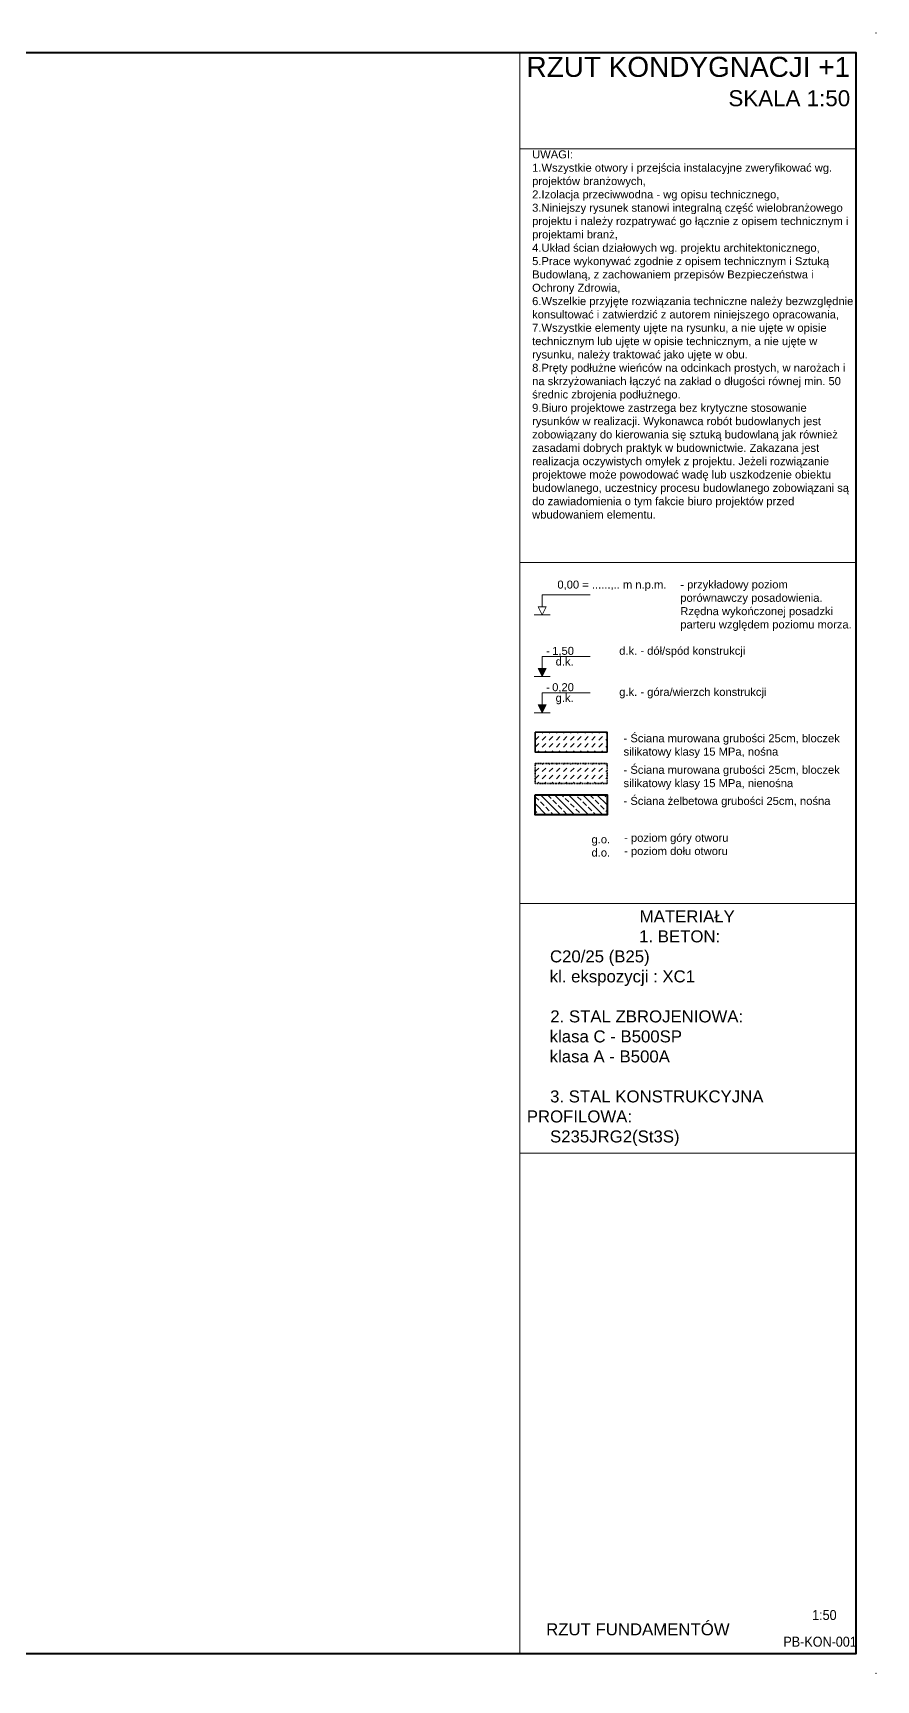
# Model space of a CAD drawing. Header units: millimetres. Extents: x 647 to 146539, y -131215 to 59.
# Drawn here: x 21889 to 32426, y -85520 to -64936 of the extents above; entities that cross this region are included whole.
import ezdxf
from ezdxf.enums import TextEntityAlignment as Align

# ---------------------------------------------------------------- set-up
doc = ezdxf.new("R2010")
doc.units = ezdxf.units.MM
doc.linetypes.add('DASHDOT', pattern=[1, 0.5, -0.25, 0, -0.25])
doc.layers.get('Defpoints').update_dxf_attribs({"color": 2, "lineweight": 50})
for name, color, linetype, lineweight in [('G-Bloki', 221, 'Continuous', 5), ('G-Cienka', 4, 'Continuous', 9), ('G-Elementy konstrukcyjne', 1, 'Continuous', 40), ('G-Kreskowanie', 9, 'Continuous', 5), ('G-Opisy', 2, 'Continuous', 18), ('G-Ramka', 5, 'Continuous', 40), ('G-Tabelka', 7, 'Continuous', 5), ('G-Ściana nośna', 3, 'Continuous', 35)]:
    doc.layers.add(name, color=color, linetype=linetype, lineweight=lineweight)
doc.styles.add('1do50-GG', font='arial.ttf', dxfattribs={"height": 125})
doc.styles.add('Arial-GG', font='arial.ttf')
doc.dimstyles.new('S-1 do 10-GG', dxfattribs={"dimscale": 10, "dimtxt": 2.2, "dimasz": 2, "dimexe": 1, "dimexo": 2, "dimgap": 0.6, "dimtad": 1, "dimdec": 0, "dimrnd": 1, "dimtxsty": 'Arial-GG', "dimcen": 0, "dimclrd": 256, "dimclre": 256, "dimclrt": 7, "dimadec": 0, "dimazin": 0, "dimtfac": 1, "dimtdec": 0, "dimtix": 1, "dimtmove": 0, "dimatfit": 2, "dimfxl": 1, "dimlwd": 5, "dimlwe": 5, "dimarcsym": 0})

# ---------------------------------------------------------------- blocks, each defined once
blk = doc.blocks.new('*D287')
at = {"layer": 'Defpoints', "color": 0, "ltscale": 2, "transparency": 16777216}
for p in [(-10, 174.94), (584, 0), (584, -53.62)]:
    blk.add_point(p, dxfattribs=at)
at = {"layer": 'Defpoints', "color": 7, "ltscale": 2, "transparency": 16777216, "insert": (135.84, -27.77), "char_height": 33, "attachment_point": 5, "style": 'Arial-GG'}
blk.add_mtext('420 x 594', dxfattribs=at)
blk = doc.blocks.new('*U254')
at = {"layer": 'G-Opisy'}
for p, q in [((0, 250), (600, 250)), ((-100, 0), (100, 0)), ((-50, 100), (50, 100))]:
    blk.add_line(p, q, dxfattribs=at)
at = {"layer": 'G-Opisy', "ltscale": 0.04}
for points in [[(0, 100), (0, 200), (0, 250)], [(-50, 100), (0, 0), (50, 100)]]:
    blk.add_lwpolyline(points, dxfattribs=at)
at = {"layer": 'G-Opisy', "ltscale": 2, "style": 'Arial-GG'}
blk.add_attdef('ZNAK', text='', height=100, dxfattribs=at).set_placement((125, 300), align=Align.BOTTOM_RIGHT)
blk.add_attdef('RZEDNA', text='', height=100, dxfattribs=at).set_placement((190, 300), align=Align.BOTTOM_LEFT)
blk.add_attdef('POLOZENIE', text='', height=100, dxfattribs=at).set_placement((16, 237), align=Align.TOP_LEFT)
blk = doc.blocks.new('*U136')
at = {"layer": 'G-Opisy'}
blk.add_hatch(color=256, dxfattribs=at).paths.add_polyline_path([(-50, 100), (0, 0), (50, 100), (0, 100)])
for p, q in [((0, 250), (600, 250)), ((-100, 0), (100, 0)), ((-50, 100), (50, 100))]:
    blk.add_line(p, q, dxfattribs=at)
at = {"layer": 'G-Opisy', "ltscale": 0.04}
for points in [[(0, 100), (0, 200), (0, 250)], [(-50, 100), (0, 0), (50, 100)]]:
    blk.add_lwpolyline(points, dxfattribs=at)
at = {"layer": 'G-Opisy', "ltscale": 2, "style": 'Arial-GG'}
blk.add_attdef('POLOZENIE', text='', height=100, dxfattribs=at).set_placement((300, 189), align=Align.MIDDLE_CENTER)
for tag, p in [('ZNAK', (48, 322)), ('RZEDNA', (125, 322))]:
    blk.add_attdef(tag, text='', height=100, dxfattribs=at).set_placement(p, align=Align.MIDDLE_LEFT)
blk = doc.blocks.new('*U142')
at = {"layer": 'G-Opisy'}
blk.add_hatch(color=256, dxfattribs=at).paths.add_polyline_path([(-50, 100), (0, 0), (50, 100), (0, 100)])
for p, q in [((0, 250), (600, 250)), ((-100, 0), (100, 0)), ((-50, 100), (50, 100))]:
    blk.add_line(p, q, dxfattribs=at)
at = {"layer": 'G-Opisy', "ltscale": 0.04}
for points in [[(0, 100), (0, 200), (0, 250)], [(-50, 100), (0, 0), (50, 100)]]:
    blk.add_lwpolyline(points, dxfattribs=at)
at = {"layer": 'G-Opisy', "ltscale": 2, "style": 'Arial-GG'}
blk.add_attdef('POLOZENIE', text='', height=100, dxfattribs=at).set_placement((300, 189), align=Align.MIDDLE_CENTER)
for tag, p in [('ZNAK', (48, 322)), ('RZEDNA', (125, 322))]:
    blk.add_attdef(tag, text='', height=100, dxfattribs=at).set_placement(p, align=Align.MIDDLE_LEFT)
blk = doc.blocks.new('*U285')
at = {"ltscale": 0.8}
blk.add_point((579, 5), dxfattribs=at)
at = {"layer": 'G-Ramka', "color": 5}
blk.add_lwpolyline([(25, 405), (25, 5), (579, 5), (579, 405)], close=True, dxfattribs=at)
at = {"layer": 'G-Tabelka'}
for p in [(584, 410), (584, 0)]:
    blk.add_point(p, dxfattribs=at)
at = {"layer": 'Defpoints', "ltscale": 2}
dim = blk.add_linear_dim(base=(584, -53.62), p1=(-10, 174.94), p2=(584, 0), dimstyle='S-1 do 10-GG', override={"dimscale": 15, "dimpost": '420 x <>', "dimse1": 1, "dimse2": 1, "dimsd1": 1, "dimsd2": 1}, dxfattribs=at)
dim.commit()
dim.dimension.update_dxf_attribs({"geometry": '*D287', "text_midpoint": (135.84, -53.62), "dimtype": 128})

msp = doc.modelspace()

# ---------------------------------------------------------------- hatches: boundary and pattern name
at = {"layer": 'G-Kreskowanie', "ltscale": 100}
h = msp.add_hatch(dxfattribs=at)
h.set_pattern_fill('DASH', color=256, scale=500, angle=45, style=0)
h.set_pattern_definition([(45, (-1632828.54, 829290.49), (7e-15, 88.3883476), [62.5, -62.5])])
h.paths.add_polyline_path([(28163.88, -73673.46), (29063.88, -73673.46), (29063.88, -73923.46), (28163.88, -73923.46)])
h = msp.add_hatch(dxfattribs=at)
h.set_pattern_fill('DASH', color=256, scale=500, angle=45, style=0)
h.set_pattern_definition([(45, (-1632828.54, 828896.42), (7e-15, 88.3883476), [62.5, -62.5])])
h.paths.add_polyline_path([(28163.88, -74067.54), (29063.88, -74067.54), (29063.88, -74317.54), (28163.88, -74317.54)])
h = msp.add_hatch(dxfattribs=at)
h.set_pattern_fill('ANSI33', color=256, scale=500, angle=90, style=0)
h.set_pattern_definition([(135, (-1632828.54, 829290.49), (-88.388348, -88.388348), []), (135, (-1632828.54, 829378.88), (-88.388348, -88.388348), [62.5, -31.25])])
h.paths.add_polyline_path([(28163.88, -74456.82), (29063.88, -74456.82), (29063.88, -74706.82), (28163.88, -74706.82)])

# ---------------------------------------------------------------- linework, layer by layer
at = {"layer": 'G-Cienka', "ltscale": 2}
for p, q in [((27975.65, -78936.39), (27975.65, -65186.16)), ((27975.65, -71552.21), (32175.65, -71552.21)), ((27975.65, -75815.66), (32175.65, -75815.66))]:
    msp.add_line(p, q, dxfattribs=at)
for points in [[(27975.65, -65186.16), (32175.65, -65186.16), (32175.65, -66386.16), (27975.65, -66386.16)], [(27975.65, -85186.16), (32175.65, -85186.16), (32175.65, -78936.39), (27975.65, -78936.39)]]:
    msp.add_lwpolyline(points, close=True, dxfattribs=at)
at = {"layer": 'G-Elementy konstrukcyjne', "ltscale": 0.8}
msp.add_lwpolyline([(28163.88, -74456.82), (29063.88, -74456.82), (29063.88, -74706.82), (28163.88, -74706.82)], close=True, dxfattribs=at)
at = {"layer": 'G-Ściana nośna', "ltscale": 20}
msp.add_lwpolyline([(28163.88, -73673.46), (29063.88, -73673.46), (29063.88, -73923.46), (28163.88, -73923.46)], close=True, dxfattribs=at)
at = {"layer": 'G-Ściana nośna', "linetype": 'DASHDOT', "ltscale": 20}
msp.add_lwpolyline([(28163.88, -74067.54), (29063.88, -74067.54), (29063.88, -74317.54), (28163.88, -74317.54)], close=True, dxfattribs=at)

# ---------------------------------------------------------------- block references
at = {"layer": 'G-Bloki', "ltscale": 0.8, "xscale": 50, "yscale": 50, "zscale": 50}
msp.add_blockref('*U285', (3225.65, -85436.16), dxfattribs=at)
at = {"layer": 'G-Bloki', "ltscale": 2}
ref = msp.add_blockref('*U254', (28253.19, -72209.69), dxfattribs=at)
ref.add_attrib('RZEDNA', '0,00 = ......,.. m n.p.m.', dxfattribs={"layer": 'G-Opisy', "ltscale": 2, "height": 100, "style": 'Arial-GG'}).set_placement((28443.19, -71909.69), align=Align.BOTTOM_LEFT)
for name, p, values in [('*U136', (28253.19, -72980.17), {'POLOZENIE': 'd.k. ', 'ZNAK': '-', 'RZEDNA': '1,50'}), ('*U142', (28252.89, -73434.3), {'POLOZENIE': 'g.k. ', 'ZNAK': '-', 'RZEDNA': '0,20'})]:
    msp.add_blockref(name, p, dxfattribs=at).add_auto_attribs(values)

# ---------------------------------------------------------------- texts
at = {"layer": 'G-Elementy konstrukcyjne', "insert": (32102.25, -65235.1), "char_height": 200, "width": 28521.4388, "attachment_point": 3, "style": 'Arial-GG'}
msp.add_mtext('{\\H1.25x;\\C2;RZUT KONDYGNACJI +1\\P\\H0.8x;SKALA 1:50}', dxfattribs=at)
at = {"layer": 'G-Opisy'}
for s, insert, char_height, width, attachment_point, style in [('UWAGI:\\P1.Wszystkie otwory i przejścia instalacyjne zweryfikować wg. projektów branżowych,\\P2.Izolacja przeciwwodna - wg opisu technicznego, \\P{\\C2;3.Niniejszy rysunek stanowi integralną część wielobranżowego }{\\C2;projektu i należy rozpatrywać go łącznie z opisem technicznym i }{\\C2;projektami branż,}\\P4.Układ ścian działowych wg. projektu architektonicznego,\\P5.Prace wykonywać zgodnie z opisem technicznym i Sztuką Budowlaną, z zachowaniem przepisów Bezpieczeństwa i Ochrony Zdrowia,\\P6.Wszelkie przyjęte rozwiązania techniczne należy bezwzględnie konsultować i zatwierdzić z autorem niniejszego opracowania,\\P7.Wszystkie elementy ujęte na rysunku, a nie ujęte w opisie technicznym lub ujęte w opisie technicznym, a nie ujęte w rysunku, należy traktować jako ujęte w obu.\\P{\\fArial|b0|i0|c186|p34;\\C2;8.Pr}{\\fArial|b0|i0|c238|p34;\\C2;ę}{\\fArial|b0|i0|c186|p34;\\C2;ty pod}{\\fArial|b0|i0|c238|p34;\\C2;ł}{\\fArial|b0|i0|c186|p34;\\C2;u}{\\fArial|b0|i0|c238|p34;\\C2;ż}{\\fArial|b0|i0|c186|p34;\\C2;ne }{\\fArial|b0|i0|c238|p34;\\C2;wieńców}{\\fArial|b0|i0|c186|p34;\\C2; na odcinkach prostych,}{\\fArial|b0|i0|c238|p34;\\C2; }{\\fArial|b0|i0|c186|p34;\\C2;w naro}{\\fArial|b0|i0|c238|p34;\\C2;ż}{\\fArial|b0|i0|c186|p34;\\C2;ach i }{\\fArial|b0|i0|c186|p34;\\C2;na skrzy}{\\fArial|b0|i0|c238|p34;\\C2;ż}{\\fArial|b0|i0|c186|p34;\\C2;owaniach }{\\fArial|b0|i0|c238|p34;\\C2;łą}{\\fArial|b0|i0|c186|p34;\\C2;czy}{\\fArial|b0|i0|c238|p34;\\C2;ć}{\\fArial|b0|i0|c186|p34;\\C2; na zak}{\\fArial|b0|i0|c238|p34;\\C2;ł}{\\fArial|b0|i0|c186|p34;\\C2;ad o d}{\\fArial|b0|i0|c238|p34;\\C2;ł}{\\fArial|b0|i0|c186|p34;\\C2;ugo}{\\fArial|b0|i0|c238|p34;\\C2;ś}{\\fArial|b0|i0|c186|p34;\\C2;ci}{\\fArial|b0|i0|c238|p34;\\C2; }{\\fArial|b0|i0|c186|p34;\\C2;równej min. 50 }{\\fArial|b0|i0|c238|p34;\\C2;ś}{\\fArial|b0|i0|c186|p34;\\C2;rednic zbrojenia pod}{\\fArial|b0|i0|c238|p34;\\C2;ł}{\\fArial|b0|i0|c186|p34;\\C2;u}{\\fArial|b0|i0|c238|p34;\\C2;ż}{\\fArial|b0|i0|c186|p34;\\C2;nego.}\\P{\\fArial|b0|i0|c186|p34;\\C2;9.Biuro projektowe zastrzega bez krytyczne stosowanie }{\\fArial|b0|i0|c186|p34;\\C2;rysunków w realizacji. Wykonawca robót budowlanych jest }{\\fArial|b0|i0|c186|p34;\\C2;zobowiązany do kierowania się sztuką budowlaną jak również }{\\fArial|b0|i0|c186|p34;\\C2;zasadami dobrych praktyk w budownictwie. Zakazana jest }{\\fArial|b0|i0|c186|p34;\\C2;realizacja oczywistych omyłek z projektu. Jeżeli rozwiązanie }{\\fArial|b0|i0|c186|p34;\\C2;projektowe może powodować wadę lub uszkodzenie obiektu }{\\fArial|b0|i0|c186|p34;\\C2;budowlanego, uczestnicy procesu budowlanego zobowiązani są }{\\fArial|b0|i0|c186|p34;\\C2;do zawiadomienia o tym fakcie biuro projektów przed }{\\fArial|b0|i0|c186|p34;\\C2;wbudowaniem elementu.}', (28127.59, -66403.57), 100, 4041.4136, 1, '1do50-GG'), ('{\\fArial|b0|i0|c0|p34;\\W8.08201;   }MATERIAŁY\\P{\\fArial|b0|i0|c0|p34;\\W8.04042;   }1. BETON:\\P{\\fArial|b0|i0|c0|p34;\\W4.97364; }C20/25 (B25)\\P{\\fArial|b0|i0|c0|p34;\\W4.91388; }kl. ekspozycji : XC1\\P{\\fArial|b0|i0|c0|p34;\\W5.15290; }\\P{\\fArial|b0|i0|c0|p34;\\W5.04745; }2. STAL ZBROJENIOWA:\\P{\\fArial|b0|i0|c0|p34;\\W4.91388; }klasa C - B500SP\\P{\\fArial|b0|i0|c0|p34;\\W4.91388; }klasa A - B500A\\P{\\fArial|b0|i0|c0|p34;\\W5.15290; }\\P{\\fArial|b0|i0|c0|p34;\\W5.00176; }3. STAL KONSTRUKCYJNA {\\fArial|b0|i0|c0|p34;\\W5.00176; }PROFILOWA:\\P{\\fArial|b0|i0|c0|p34;\\W4.99121; }S235JRG2(St3S)', (28060.71, -75900.73), 150, 4055.9326, 1, 'Arial-GG'), ('{\\C1;RZUT FUNDAMENTÓW}', (29449.09, -84886.16), 150, 2953.121, 5, 'Arial-GG')]:
    msp.add_mtext(s, dxfattribs=dict(at, insert=insert, char_height=char_height, width=width, attachment_point=attachment_point, style=style))
at = {"layer": 'G-Opisy', "color": 2, "char_height": 100, "style": 'Arial-GG'}
for s, insert, width, attachment_point in [('{\\fArial|b0|i0|c0|p34;- przykładowy poziom porównawczy posadowienia.\\PRzędna wykończonej posadzki parteru względem poziomu morza.}', (29979.07, -71778.47), 2159.1411, 1), ('d.k. - dół/spód konstrukcji', (29215.98, -72737.31), 3008.9254, 7), ('g.k. - góra/wierzch konstrukcji', (29215.98, -73251.74), 3008.9254, 7), ('- Ściana murowana grubości 25cm, bloczek silikatowy klasy 15 MPa, nośna', (29270.14, -73700.35), 2780.7037, 1), ('- Ściana murowana grubości 25cm, bloczek silikatowy klasy 15 MPa, nienośna', (29270.14, -74094.43), 2780.7037, 1), ('- Ściana żelbetowa grubości 25cm, nośna', (29270.14, -74483.71), 2787.4175, 1), ('g.o.', (28869.65, -74963.6), 465.087, 1), ('d.o.', (28869.65, -75128.85), 465.087, 1), ('- poziom góry otworu', (29277, -74944.04), 2787.4175, 1), ('{\\fArial|b0|i0|c0|p34;- poziom dołu otworu}', (29277, -75109.29), 2787.4175, 1)]:
    msp.add_mtext(s, dxfattribs=dict(at, insert=insert, width=width, attachment_point=attachment_point))
at = {"layer": 'G-Opisy', "char_height": 125, "attachment_point": 7, "style": 'Arial-GG'}
for s, insert in [('{\\W0.9;\\C1;1:50}', (31626.67, -84771.25)), ('{\\W0.9;\\C1;PB-KON-001}', (31267.69, -85104.44))]:
    msp.add_mtext(s, dxfattribs=dict(at, insert=insert))

doc.saveas('drawing.dxf')
